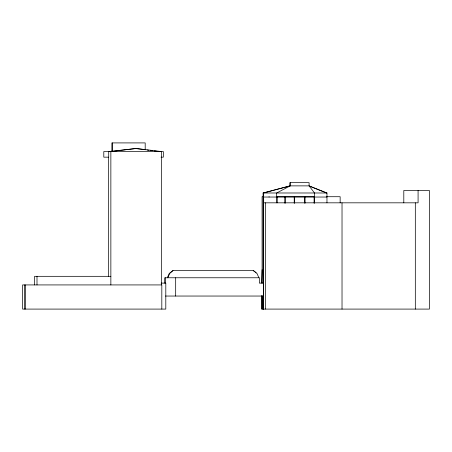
<?xml version="1.0" encoding="UTF-8"?>
<svg xmlns="http://www.w3.org/2000/svg" width="452" height="452" viewBox="0 0 452 452"><rect width="100%" height="100%" fill="white"/><g stroke="black" fill="none" stroke-linecap="round" stroke-linejoin="round"><path stroke-width="0.68" d="M167.811 277.765L169.686 273.488L173.031 270.646M167.336 277.765L169.257 273.488L172.704 270.646L253.544 270.646L256.985 273.488L258.911 277.765M290.212 182.664L290.212 185.874L276.669 192.987L276.669 197.038M288.692 186.49L289.913 185.874L309.089 185.874L326.966 192.987L326.966 202.824M290.212 185.874L263.527 192.987L263.527 309.089M263.092 283.105L263.092 192.987L289.913 185.874L289.913 182.664L309.089 182.664L309.089 185.874L314.507 192.987L314.541 203.151L314.089 203.151L314.1 197.038M112.13 151.137L108.712 151.556L108.712 157.166L103.796 157.166L103.796 151.556L163.336 151.556L163.336 157.166L161.025 157.166M161.466 284.924L161.466 151.556L136.165 148.482L111.881 151.239M136.165 148.482L110.859 151.556L110.859 284.924M144.651 149.702L145.194 149.702L135.137 148.482M263.092 192.987L326.966 192.987M263.527 196.716L262.092 196.716L262.092 283.088M276.669 196.716L314.569 196.716M326.463 196.716L340.147 196.716L340.147 202.824M263.527 197.038L326.966 197.038M263.527 202.824L418.083 202.824L418.083 190.507M262.092 269.731L261.561 283.014M110.859 276.319L34.618 276.319L34.618 284.924M161.098 283.105L165.799 283.105L165.799 309.089L22.6 309.089L22.6 284.924L161.816 284.924L161.816 309.089M165.426 296.043L263.612 296.043M147.007 150.058L149.058 150.313M150.426 150.476L152.477 150.725M154.527 150.974L156.578 151.222M309.445 186.134L326.463 192.987M253.21 270.646L254.453 271.386M255.03 271.838L256.086 272.895M415.32 202.824L415.32 309.089M403.8 202.824L403.8 190.507L429.4 190.507L429.4 309.089L261.561 309.089L261.561 295.698M342.023 202.824L342.023 309.089M305.066 197.038L305.077 203.151L304.614 203.151L304.625 197.038M294.681 197.038L294.67 203.151L294.218 203.151L294.218 197.038M285.274 197.038L285.285 203.151L284.822 203.151L284.833 197.038M277.189 196.716L277.178 202.824M276.726 196.716L276.726 202.824M269.076 196.716L269.076 197.038M265.437 202.824L265.437 309.089M263.612 309.089L263.612 283.105L259.341 283.105L259.341 277.765L164.726 277.765L164.726 283.105M263.092 296.043L263.092 309.089M263.03 296.043L263.03 309.089M262.092 295.732L262.092 309.089M175.675 277.765L175.675 296.043M165.308 277.765L165.308 283.105M145.194 149.855L145.194 142.911L111.881 142.911L111.881 151.556M112.424 142.911L112.424 151.556M108.48 157.166L108.48 276.319M36.996 276.319L36.996 284.924M25.335 284.924L25.335 309.089M24.521 284.924L24.521 309.089"/></g></svg>
